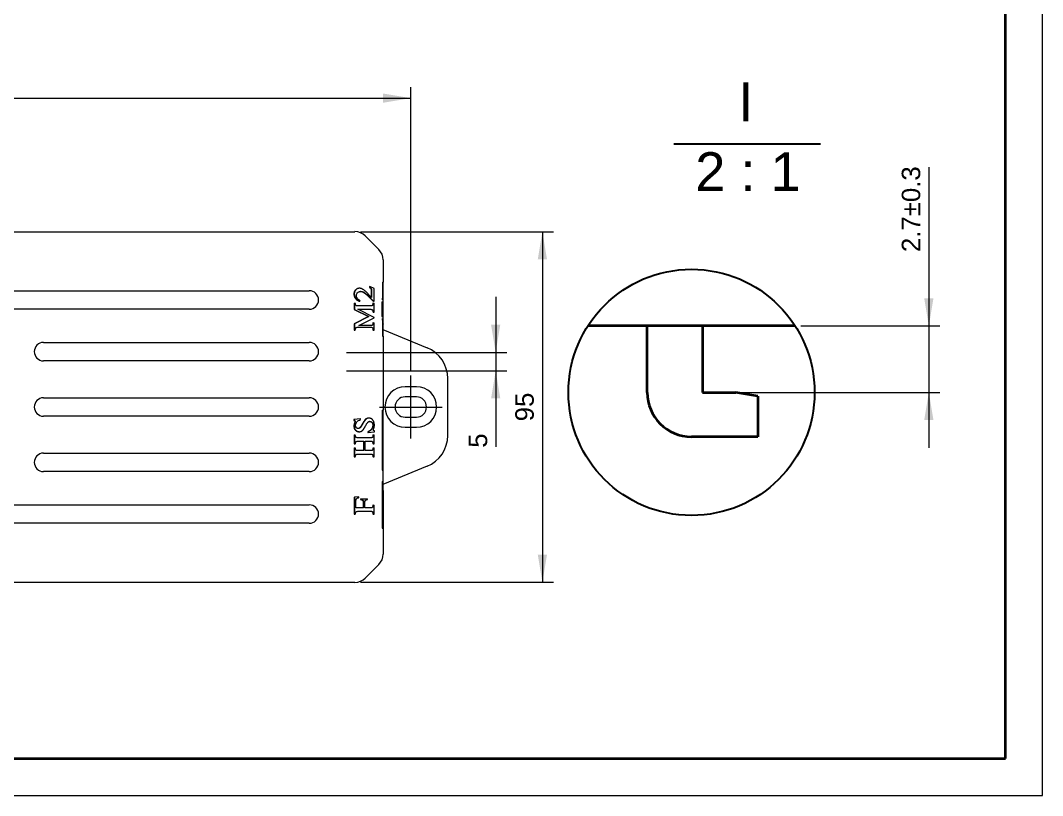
# Model space of a CAD drawing. Header units: millimetres. Extents: x -297 to 297, y -210 to 210.
# Drawn here: x 20.1 to 297, y -210 to 0 of the extents above; entities that cross this region are included whole.
import ezdxf

# ---------------------------------------------------------------- set-up
doc = ezdxf.new("R2010")
doc.units = ezdxf.units.MM
doc.layers.get('0').update_dxf_attribs({"lineweight": 20})
for name, color, linetype, lineweight in [('CAXA0', 7, 'Continuous', 70), ('粗实线层', 7, 'Continuous', 35), ('细实线层', 7, 'Continuous', 18)]:
    doc.layers.add(name, color=color, linetype=linetype, lineweight=lineweight)
doc.styles.add('标准', font='')
doc.styles.get('标准').set_extended_font_data('arial')
doc.dimstyles.new('标准$0', dxfattribs={"dimscale": 1.5, "dimtxt": 3.333333, "dimasz": 5, "dimexe": 2, "dimexo": 1, "dimgap": 1.5, "dimtad": 1, "dimdec": 1, "dimdsep": 46, "dimtxsty": '标准', "dimcen": 2.5, "dimdle": 10, "dimclrd": 256, "dimclre": 256, "dimclrt": 7, "dimadec": 0, "dimazin": 0, "dimtfac": 0.714286, "dimtdec": 1, "dimtmove": 0, "dimatfit": 3, "dimfxl": 0, "dimtolj": 1, "dimarcsym": 0})

# ---------------------------------------------------------------- blocks, each defined once
blk = doc.blocks.new('*X4')
for points in [[(148.85, -89.92), (150.1, -82.42), (147.6, -82.42)], [(148.85, -94.92), (150.1, -102.42), (147.6, -102.42)]]:
    blk.add_hatch(color=256).paths.add_polyline_path(points, flags=0)
blk.add_line((148.85, -74.92), (148.85, -115.49))
at = {"linetype": 'Continuous'}
for p, q in [((108.4, -89.92), (151.85, -89.92)), ((108.4, -94.92), (151.85, -94.92))]:
    blk.add_line(p, q, dxfattribs=at)
at = {"color": 7, "insert": (144.09, -113.83), "char_height": 5, "width": 10, "attachment_point": 5, "rotation": 90, "style": '标准'}
blk.add_mtext('5', dxfattribs=at)
blk = doc.blocks.new('*X8')
for points in [[(-149.14, -21.05), (-141.64, -19.8), (-141.64, -22.3)], [(125.86, -21.05), (118.36, -19.8), (118.36, -22.3)]]:
    blk.add_hatch(color=256).paths.add_polyline_path(points, flags=0)
at = {"linetype": 'Continuous'}
for p, q in [((-149.14, -94.48), (-149.14, -18.05)), ((125.86, -94.73), (125.86, -18.05))]:
    blk.add_line(p, q, dxfattribs=at)
blk.add_line((-149.14, -21.05), (125.86, -21.05))
at = {"color": 7, "linetype": 'Continuous', "insert": (-11.64, -16.25), "char_height": 5, "width": 22.3399, "attachment_point": 5, "style": '标准'}
blk.add_mtext('275', dxfattribs=at)
blk = doc.blocks.new('*X13')
for points in [[(161.51, -57.23), (162.76, -64.73), (160.26, -64.73)], [(161.51, -152.23), (162.76, -144.73), (160.26, -144.73)]]:
    blk.add_hatch(color=256).paths.add_polyline_path(points, flags=0)
at = {"linetype": 'Continuous'}
for p, q in [((112.2, -57.23), (164.51, -57.23)), ((112.2, -152.23), (164.51, -152.23))]:
    blk.add_line(p, q, dxfattribs=at)
blk.add_line((161.51, -57.23), (161.51, -152.23))
at = {"color": 7, "linetype": 'Continuous', "insert": (156.7, -104.73), "char_height": 5, "width": 14.3979, "attachment_point": 5, "rotation": 90, "style": '标准'}
blk.add_mtext('95', dxfattribs=at)
blk = doc.blocks.new('CAXBLOCK12')
at = {"color": 7, "linetype": 'Continuous', "lineweight": 35}
for p, q in [((28.08, 18), (-28.08, 18)), ((-12, 0), (-12, 18)), ((3, 18), (3, 0)), ((3, 0), (12, 0)), ((18, -1.06), (12, 0)), ((18, -1.06), (18, -12)), ((18, -12), (0, -12))]:
    blk.add_line(p, q, dxfattribs=at)
blk.add_arc((0, 0), 12, 180, 270, dxfattribs=at)
at = {"layer": 'CAXA0', "linetype": 'Continuous', "lineweight": 25}
blk.add_line((-4.75, 67.32), (34.98, 67.32), dxfattribs=at)
blk.add_circle((0, 0), 33.35, dxfattribs=at)
at = {"layer": 'CAXA0', "linetype": 'Continuous', "lineweight": 25, "char_height": 10.5, "attachment_point": 1, "style": '标准'}
for s, insert, width in [('I', (12.71, 83.96), 6.2253), ('2 : 1', (1.02, 65.06), 46.7678)]:
    blk.add_mtext(s, dxfattribs=dict(at, insert=insert, width=width))
blk = doc.blocks.new('*X17')
for points in [[(266.19, -82.77), (267.44, -75.27), (264.94, -75.27)], [(266.19, -100.77), (267.44, -108.27), (264.94, -108.27)]]:
    blk.add_hatch(color=256).paths.add_polyline_path(points, flags=0)
blk.add_line((266.19, -39.77), (266.19, -115.77))
at = {"linetype": 'Continuous'}
for p, q in [((231.48, -82.77), (269.19, -82.77)), ((215.4, -100.77), (269.19, -100.77))]:
    blk.add_line(p, q, dxfattribs=at)
at = {"color": 7, "linetype": 'Continuous', "insert": (261.39, -51.14), "char_height": 5, "width": 45.4573, "attachment_point": 5, "rotation": 90, "style": '标准'}
blk.add_mtext('2.7%%P0.3', dxfattribs=at)
blk = doc.blocks.new('$CAXA_FRAME_13B17AC1$')
at = {"layer": '粗实线层'}
for p, q in [((287, -200), (287, 200)), ((-287, -200), (287, -200))]:
    blk.add_line(p, q, dxfattribs=at)
at = {"layer": '细实线层'}
for p, q in [((297, -210), (297, 210)), ((-297, -210), (297, -210))]:
    blk.add_line(p, q, dxfattribs=at)

msp = doc.modelspace()

# ---------------------------------------------------------------- linework, layer by layer
at = {"color": 7, "linetype": 'Continuous'}
for p, q in [((-133.98, -57.23), (110.7, -57.23)), ((117.19, -62.06), (113.53, -58.4)), ((118.36, -64.89), (118.36, -70.93)), ((118.15, -70.93), (118.36, -70.93)), ((118.15, -70.93), (118.15, -75.73)), ((118.15, -70.98), (118.36, -70.98)), ((118.36, -82.05), (118.36, -70.98)), ((-121.64, -73.23), (98.36, -73.23)), ((114.7, -72.12), (114.65, -72.28)), ((114.65, -72.28), (114.74, -72.28)), ((114.7, -72.12), (114.79, -72.12)), ((114.79, -72.12), (114.74, -72.28)), ((115.91, -72.62), (114.79, -72.12)), ((115.12, -73.38), (115.12, -74.98)), ((115.21, -73.38), (115.21, -75.08)), ((115.91, -76.05), (115.91, -72.62)), ((110.53, -76.57), (110.82, -76.57)), ((110.53, -76.57), (110.53, -78.29)), ((110.62, -76.57), (110.62, -78.29)), ((114.85, -77.34), (111.67, -77.34)), ((112.06, -76.04), (112.13, -75.87)), ((114.62, -74.98), (114.95, -75.31)), ((114.95, -75.31), (115.69, -76.05)), ((115.04, -75.31), (115.78, -76.05)), ((115.21, -75.08), (115.17, -75.04)), ((115.62, -76.57), (115.91, -76.57)), ((115.78, -76.05), (115.91, -76.05)), ((115.91, -79.03), (115.91, -76.57)), ((118.05, -76.23), (118.15, -76.23)), ((118.05, -76.23), (118.05, -80.23)), ((98.36, -78.23), (-121.64, -78.23)), ((110.53, -78.29), (110.62, -78.29)), ((110.53, -78.29), (114.41, -80.23)), ((114.41, -80.23), (110.53, -82.18)), ((110.62, -78.29), (114.5, -80.23)), ((114.5, -80.23), (110.62, -82.18)), ((111.49, -78.26), (114.85, -78.26)), ((115.91, -80.45), (111.49, -78.26)), ((114.41, -80.23), (114.5, -80.23)), ((115.62, -79.03), (115.91, -79.03)), ((118.05, -80.23), (118.15, -80.23)), ((110.53, -82.18), (110.62, -82.18)), ((110.53, -82.18), (110.53, -83.87)), ((110.62, -82.18), (110.62, -83.87)), ((111.74, -82.67), (115.91, -80.56)), ((114.85, -82.67), (111.74, -82.67)), ((115.62, -81.91), (115.91, -81.91)), ((115.91, -80.56), (115.91, -80.45)), ((115.91, -83.87), (115.91, -81.91)), ((118.15, -80.73), (118.15, -85.53)), ((118.31, -82.61), (118.31, -85.48)), ((110.53, -83.87), (110.82, -83.87)), ((111.67, -83.1), (114.85, -83.1)), ((115.62, -83.87), (115.91, -83.87)), ((118.15, -85.48), (118.31, -85.48)), ((118.15, -85.53), (118.36, -85.53)), ((118.31, -83.71), (130.3, -88.68)), ((118.36, -85.53), (118.36, -105.63)), ((26.36, -87.23), (98.36, -87.23)), ((98.36, -92.23), (26.36, -92.23)), ((125.86, -113.23), (125.86, -96.23)), ((127.36, -99.23), (124.36, -99.23)), ((135.86, -112.47), (135.86, -96.99)), ((26.36, -102.23), (98.36, -102.23)), ((127.36, -101.98), (124.36, -101.98)), ((117.36, -104.73), (134.36, -104.73)), ((98.36, -107.23), (26.36, -107.23)), ((112.15, -107.94), (110.45, -108.11)), ((112.24, -107.94), (110.54, -108.11)), ((112.24, -108.15), (112.24, -107.94)), ((118.11, -105.63), (118.36, -105.63)), ((118.11, -105.63), (118.11, -121.83)), ((118.11, -105.73), (118.31, -105.73)), ((118.31, -105.63), (118.31, -121.83)), ((124.36, -107.48), (127.36, -107.48)), ((110.45, -108.11), (110.54, -108.11)), ((110.45, -108.11), (110.45, -108.33)), ((110.45, -108.33), (110.54, -108.33)), ((110.54, -108.11), (110.54, -108.33)), ((124.36, -110.23), (127.36, -110.23)), ((110.53, -112.3), (110.82, -112.3)), ((110.53, -112.3), (110.53, -114.75)), ((110.62, -112.3), (110.62, -114.75)), ((114.85, -113.07), (111.67, -113.07)), ((114.2, -111.46), (114.29, -111.46)), ((114.2, -111.46), (114.2, -111.68)), ((114.2, -111.68), (114.29, -111.68)), ((114.29, -111.68), (115.99, -111.42)), ((114.29, -111.46), (114.29, -111.68)), ((115.62, -112.3), (115.91, -112.3)), ((115.91, -114.75), (115.91, -112.3)), ((115.99, -111.42), (115.99, -111.2)), ((110.53, -114.75), (110.82, -114.75)), ((110.53, -115.79), (110.82, -115.79)), ((110.53, -115.79), (110.53, -118.24)), ((110.62, -115.79), (110.62, -118.24)), ((111.67, -113.99), (113.11, -113.99)), ((113.02, -113.99), (113.02, -116.55)), ((113.11, -113.99), (113.11, -116.55)), ((113.46, -113.99), (114.85, -113.99)), ((113.46, -116.55), (113.46, -113.99)), ((115.62, -114.75), (115.91, -114.75)), ((115.62, -115.79), (115.91, -115.79)), ((115.91, -118.24), (115.91, -115.79)), ((26.36, -117.23), (98.36, -117.23)), ((110.53, -118.24), (110.82, -118.24)), ((113.11, -116.55), (111.67, -116.55)), ((111.67, -117.48), (114.85, -117.48)), ((114.85, -116.55), (113.46, -116.55)), ((115.62, -118.24), (115.91, -118.24)), ((118.11, -121.73), (118.31, -121.73)), ((118.11, -121.83), (118.36, -121.83)), ((130.3, -120.78), (118.31, -125.75)), ((118.36, -124.88), (118.36, -121.83)), ((98.36, -122.23), (26.36, -122.23)), ((118.08, -124.88), (118.36, -124.88)), ((118.08, -124.88), (118.08, -137.58)), ((118.08, -124.98), (118.31, -124.98)), ((118.31, -124.88), (118.31, -126.85)), ((110.53, -129.12), (110.62, -129.12)), ((110.53, -129.12), (110.53, -133.73)), ((111.81, -129.06), (110.62, -129.12)), ((110.62, -129.12), (110.62, -133.73)), ((111.81, -129.28), (111.81, -129.06)), ((112.23, -129.58), (114.14, -129.58)), ((112.23, -129.58), (112.23, -129.8)), ((112.23, -129.8), (112.32, -129.8)), ((112.32, -129.58), (112.32, -129.8)), ((114.14, -129.8), (114.14, -129.58)), ((118.36, -127.41), (118.36, -144.57)), ((-121.64, -131.23), (98.36, -131.23)), ((110.97, -131.72), (110.97, -130.42)), ((113.06, -132.04), (111.24, -132.04)), ((112.97, -130.75), (112.97, -132.04)), ((113.06, -130.75), (113.06, -132.04)), ((113.4, -132.04), (113.4, -130.75)), ((114.85, -132.04), (113.4, -132.04)), ((115.62, -131.28), (115.91, -131.28)), ((115.91, -133.73), (115.91, -131.28)), ((110.53, -133.73), (110.82, -133.73)), ((111.67, -132.97), (114.85, -132.97)), ((115.62, -133.73), (115.91, -133.73)), ((98.36, -136.23), (-121.64, -136.23)), ((118.08, -137.48), (118.36, -137.48)), ((118.08, -137.58), (118.36, -137.58)), ((117.19, -147.4), (113.53, -151.06)), ((-133.98, -152.23), (110.7, -152.23))]:
    msp.add_line(p, q, dxfattribs=at)
for centre, radius, start, end in [((98.36, -75.73), 2.5, 270, 90), ((112.23, -74.5), 1.07, 90.0058, 94.7486), ((112.2, -75.3), 1.85, 55.1453, 56.5372), ((107.53, -79.93), 8.91, 46.945, 47.928), ((97.42, -90.27), 23.38, 43.8139, 44.9615), ((91.76, -95.74), 31.25, 43.7684, 43.8824), ((88.03, -99.3), 36.4, 43.298, 43.7575), ((76.81, -109.85), 51.8, 42.225, 43.2741), ((112.32, -74.21), 1.85, 216.9461, 227.5386), ((113.76, -72.36), 3.88, 244.1651, 245.029), ((120.31, -82.61), 2, 169.2791, 180), ((117.36, -82.05), 1, 349.2791, 0), ((26.36, -89.73), 2.5, 90, 270), ((98.36, -89.73), 2.5, 270, 90), ((126.86, -96.99), 9, 0, 67.5), ((124.36, -104.73), 5.5, 90, 270), ((127.36, -104.73), 5.5, 270, 90), ((26.36, -104.73), 2.5, 90, 270), ((98.36, -104.73), 2.5, 270, 90), ((124.36, -104.73), 2.75, 90, 270), ((127.36, -104.73), 2.75, 270, 90), ((112.44, -109.79), 1.57, 156.8818, 160.0726), ((114.76, -109.39), 0.757, 90.0211, 96.7811), ((126.86, -112.47), 9, 292.5, 360), ((26.36, -119.73), 2.5, 90, 270), ((98.36, -119.73), 2.5, 270, 90), ((120.31, -126.85), 2, 180, 190.7209), ((117.36, -127.41), 1, 0, 10.7209), ((112.07, -131.08), 1.82, 98.1737, 99.3729), ((98.36, -133.73), 2.5, 270, 90)]:
    msp.add_arc(centre, radius, start, end, dxfattribs=at)
for centre, major_axis, ratio, start_param, end_param in [((110.7, -61.23), (-1.53, -3.7), 0.999822, 2.748957, 3.534229), ((114.36, -64.89), (-3.7, -1.53), 0.999822, 2.748957, 3.534229), ((118.15, -75.73), (0, 0.5), 0.017455, 4.712389, 6.283185), ((118.15, -80.73), (0, -0.5), 0.017455, 4.712389, 6.283185), ((114.36, -144.57), (-3.7, 1.53), 0.999822, 2.748957, 3.534229), ((110.7, -148.23), (-1.53, 3.7), 0.999822, 2.748957, 3.534229)]:
    msp.add_ellipse(centre, major_axis=major_axis, ratio=ratio, start_param=start_param, end_param=end_param, dxfattribs=at)
for points, knots in [([(110.85, -73.01), (110.83, -73.03), (110.8, -73.07), (110.74, -73.15), (110.67, -73.25), (110.6, -73.38), (110.55, -73.51), (110.5, -73.65), (110.47, -73.8), (110.45, -73.95), (110.45, -74.05), (110.45, -74.11)], [0, 0, 0, 0, 229.639949, 456.981511, 906.499445, 1352.463599, 1798.71331, 2249.04225, 2707.105659, 3176.342465, 3659.919327, 3659.919327, 3659.919327, 3659.919327]), ([(110.45, -74.11), (110.45, -74.16), (110.45, -74.27), (110.47, -74.44), (110.5, -74.6), (110.55, -74.75), (110.6, -74.9), (110.67, -75.04), (110.75, -75.18), (110.81, -75.27), (110.85, -75.31)], [0, 0, 0, 0, 431.325435, 853.52379, 1268.931202, 1679.996676, 2089.244827, 2499.232099, 2912.500071, 3331.530089, 3331.530089, 3331.530089, 3331.530089]), ([(110.94, -73.01), (110.92, -73.03), (110.89, -73.07), (110.83, -73.15), (110.76, -73.25), (110.69, -73.38), (110.64, -73.51), (110.59, -73.65), (110.56, -73.8), (110.54, -73.95), (110.54, -74.05), (110.54, -74.11)], [0, 0, 0, 0, 229.759078, 457.218577, 906.969703, 1353.165207, 1799.646417, 2250.208971, 2708.510006, 3177.990235, 3661.817959, 3661.817959, 3661.817959, 3661.817959]), ([(110.54, -74.11), (110.54, -74.16), (110.54, -74.27), (110.56, -74.44), (110.59, -74.6), (110.64, -74.75), (110.69, -74.9), (110.76, -75.04), (110.84, -75.18), (110.9, -75.27), (110.94, -75.31)], [0, 0, 0, 0, 431.545198, 853.958665, 1269.577728, 1680.852642, 2090.309307, 2500.505469, 2913.984004, 3333.227519, 3333.227519, 3333.227519, 3333.227519]), ([(111.96, -72.56), (111.91, -72.56), (111.81, -72.56), (111.67, -72.59), (111.53, -72.62), (111.39, -72.67), (111.27, -72.74), (111.15, -72.81), (111.06, -72.89), (110.99, -72.96), (110.96, -72.99), (110.94, -73.01)], [0, 0, 0, 0, 484.492375, 950.885137, 1404.213868, 1849.839404, 2293.284475, 2740.036858, 3195.351955, 3427.829826, 3664.228566, 3664.228566, 3664.228566, 3664.228566]), ([(111.13, -74.52), (111.13, -74.41), (111.15, -74.2), (111.27, -73.92), (111.4, -73.77), (111.48, -73.71)], [0, 0, 0, 0, 503.45612, 928.514926, 1354.998295, 1354.998295, 1354.998295, 1354.998295]), ([(111.35, -75.3), (111.3, -75.23), (111.22, -75.08), (111.14, -74.82), (111.13, -74.63), (111.13, -74.52)], [0, 0, 0, 0, 411.346268, 851.364562, 1360.664728, 1360.664728, 1360.664728, 1360.664728]), ([(111.48, -73.71), (111.56, -73.65), (111.72, -73.55), (111.95, -73.46), (112.09, -73.44), (112.15, -73.43)], [0, 0, 0, 0, 559.787023, 1050.270178, 1356.036272, 1356.036272, 1356.036272, 1356.036272]), ([(113.13, -73.01), (113.12, -73), (113.04, -72.95), (112.9, -72.85), (112.71, -72.75), (112.52, -72.66), (112.33, -72.6), (112.17, -72.57), (112.05, -72.56), (111.99, -72.56), (111.96, -72.56)], [0, 0, 0, 0, 117.000224, 736.636854, 1316.987624, 1862.096591, 2376.929824, 2867.469535, 3105.901856, 3340.967851, 3340.967851, 3340.967851, 3340.967851]), ([(112.23, -73.43), (112.3, -73.43), (112.44, -73.43), (112.64, -73.47), (112.76, -73.51), (112.83, -73.53)], [0, 0, 0, 0, 463.382536, 915.600491, 1361.295274, 1361.295274, 1361.295274, 1361.295274]), ([(112.74, -73.53), (112.78, -73.54), (112.85, -73.57), (112.91, -73.59), (112.92, -73.6)], [0, 0, 0, 0, 762.218592, 1012.846381, 1012.846381, 1012.846381, 1012.846381]), ([(112.83, -73.53), (112.89, -73.55), (113.01, -73.6), (113.19, -73.69), (113.29, -73.75), (113.34, -73.79)], [0, 0, 0, 0, 486.201814, 939.705217, 1366.89296, 1366.89296, 1366.89296, 1366.89296]), ([(112.92, -73.6), (112.95, -73.61), (113.02, -73.65), (113.12, -73.7), (113.19, -73.74), (113.22, -73.76)], [0, 0, 0, 0, 394.484366, 977.18447, 1367.388973, 1367.388973, 1367.388973, 1367.388973]), ([(113.5, -73.31), (113.46, -73.28), (113.4, -73.22), (113.28, -73.12), (113.19, -73.05), (113.13, -73.01)], [0, 0, 0, 0, 392.179741, 771.74411, 1366.575401, 1366.575401, 1366.575401, 1366.575401]), ([(113.25, -73.79), (113.32, -73.83), (113.44, -73.92), (113.63, -74.06), (113.81, -74.21), (113.93, -74.32), (113.99, -74.37)], [0, 0, 0, 0, 445.037739, 894.400766, 1348.093579, 1806.056786, 1806.056786, 1806.056786, 1806.056786]), ([(113.34, -73.79), (113.42, -73.84), (113.59, -73.96), (113.83, -74.16), (114, -74.3), (114.08, -74.37)], [0, 0, 0, 0, 441.245635, 898.950097, 1373.607946, 1373.607946, 1373.607946, 1373.607946]), ([(113.96, -73.75), (113.91, -73.7), (113.81, -73.61), (113.7, -73.49), (113.63, -73.43), (113.61, -73.41)], [0, 0, 0, 0, 514.307271, 1198.553102, 1372.083339, 1372.083339, 1372.083339, 1372.083339]), ([(113.99, -74.37), (114.02, -74.4), (114.08, -74.46), (114.18, -74.55), (114.29, -74.66), (114.44, -74.8), (114.55, -74.91), (114.62, -74.98)], [0, 0, 0, 0, 309.486109, 649.162919, 1018.880393, 1418.461137, 2173.913311, 2173.913311, 2173.913311, 2173.913311]), ([(114.08, -74.37), (114.16, -74.45), (114.36, -74.64), (114.68, -74.95), (114.91, -75.18), (115.04, -75.31)], [0, 0, 0, 0, 370.61964, 831.654943, 1383.876511, 1383.876511, 1383.876511, 1383.876511]), ([(114.65, -72.28), (114.66, -72.29), (114.69, -72.31), (114.74, -72.35), (114.77, -72.37), (114.78, -72.39)], [0, 0, 0, 0, 446.389828, 873.465723, 1372.292946, 1372.292946, 1372.292946, 1372.292946]), ([(114.74, -72.28), (114.81, -72.34), (114.94, -72.44), (115.09, -72.6), (115.14, -72.7), (115.16, -72.74)], [0, 0, 0, 0, 634.806781, 1075.955402, 1374.672311, 1374.672311, 1374.672311, 1374.672311]), ([(114.78, -72.39), (114.79, -72.4), (114.82, -72.42), (114.88, -72.47), (114.93, -72.53), (114.97, -72.58), (115, -72.61), (115, -72.62)], [0, 0, 0, 0, 256.11121, 876.703432, 1435.722574, 1935.834409, 2162.103995, 2162.103995, 2162.103995, 2162.103995]), ([(115, -72.62), (115.01, -72.63), (115.02, -72.64), (115.03, -72.67), (115.05, -72.7), (115.06, -72.72), (115.06, -72.74), (115.07, -72.74)], [0, 0, 0, 0, 492.369868, 949.715802, 1379.88223, 1784.711869, 2166.3582, 2166.3582, 2166.3582, 2166.3582]), ([(115.07, -72.74), (115.07, -72.75), (115.07, -72.77), (115.08, -72.81), (115.09, -72.86), (115.1, -72.92), (115.11, -73), (115.12, -73.08), (115.12, -73.18), (115.12, -73.28), (115.12, -73.35), (115.12, -73.38)], [0, 0, 0, 0, 146.738711, 304.618784, 654.487832, 1050.78241, 1494.272773, 1985.507111, 2524.887966, 3112.718888, 3749.234031, 3749.234031, 3749.234031, 3749.234031]), ([(115.16, -72.74), (115.17, -72.79), (115.19, -72.91), (115.21, -73.12), (115.21, -73.29), (115.21, -73.38)], [0, 0, 0, 0, 315.330743, 767.355346, 1379.486881, 1379.486881, 1379.486881, 1379.486881]), ([(111.07, -77.25), (111.02, -77.23), (110.93, -77.13), (110.85, -76.89), (110.83, -76.7), (110.82, -76.57)], [0, 0, 0, 0, 269.612274, 692.903915, 1371.962933, 1371.962933, 1371.962933, 1371.962933]), ([(110.94, -75.31), (110.95, -75.34), (110.99, -75.38), (111.06, -75.46), (111.15, -75.56), (111.28, -75.67), (111.42, -75.76), (111.56, -75.85), (111.72, -75.92), (111.89, -75.99), (112, -76.02), (112.06, -76.04)], [0, 0, 0, 0, 225.856308, 450.401345, 897.317843, 1344.639735, 1796.130775, 2255.446458, 2726.054547, 3211.175648, 3713.746746, 3713.746746, 3713.746746, 3713.746746]), ([(111.67, -77.34), (111.59, -77.34), (111.44, -77.33), (111.23, -77.3), (111.12, -77.27), (111.07, -77.25)], [0, 0, 0, 0, 562.049767, 1014.299665, 1376.668898, 1376.668898, 1376.668898, 1376.668898]), ([(111.08, -75.57), (111.11, -75.6), (111.19, -75.67), (111.33, -75.76), (111.44, -75.83), (111.5, -75.86), (111.52, -75.87)], [0, 0, 0, 0, 509.567178, 1062.587081, 1625.191191, 1798.386118, 1798.386118, 1798.386118, 1798.386118]), ([(112.07, -75.85), (111.97, -75.8), (111.78, -75.7), (111.6, -75.56), (111.52, -75.49)], [0, 0, 0, 0, 526.489626, 1016.82847, 1016.82847, 1016.82847, 1016.82847]), ([(111.52, -75.87), (111.56, -75.89), (111.65, -75.93), (111.8, -75.99), (111.91, -76.02), (111.97, -76.04)], [0, 0, 0, 0, 342.808054, 847.8426, 1371.04344, 1371.04344, 1371.04344, 1371.04344]), ([(115.53, -77.17), (115.5, -77.2), (115.39, -77.28), (115.15, -77.33), (114.97, -77.34), (114.85, -77.34)], [0, 0, 0, 0, 302.364177, 746.934762, 1407.653044, 1407.653044, 1407.653044, 1407.653044]), ([(115.59, -76.8), (115.59, -76.82), (115.58, -76.86), (115.56, -76.93), (115.54, -77), (115.51, -77.06), (115.48, -77.12), (115.46, -77.15), (115.44, -77.17)], [0, 0, 0, 0, 315.732665, 853.425323, 1352.660565, 1817.058937, 2251.127794, 2660.393313, 2660.393313, 2660.393313, 2660.393313]), ([(115.71, -76.57), (115.7, -76.66), (115.68, -76.82), (115.63, -77.02), (115.57, -77.13), (115.53, -77.17)], [0, 0, 0, 0, 601.587444, 1056.556844, 1407.670174, 1407.670174, 1407.670174, 1407.670174]), ([(115.62, -76.57), (115.62, -76.61), (115.61, -76.67), (115.6, -76.75), (115.59, -76.79), (115.59, -76.8)], [0, 0, 0, 0, 604.871057, 1168.557189, 1406.974114, 1406.974114, 1406.974114, 1406.974114]), ([(114.85, -78.26), (114.95, -78.26), (115.12, -78.27), (115.33, -78.32), (115.45, -78.38), (115.5, -78.41)], [0, 0, 0, 0, 598.681805, 1057.053708, 1413.394544, 1413.394544, 1413.394544, 1413.394544]), ([(115.41, -78.41), (115.41, -78.42), (115.43, -78.43), (115.46, -78.46), (115.5, -78.51), (115.54, -78.57), (115.57, -78.64), (115.59, -78.73), (115.61, -78.82), (115.61, -78.9), (115.62, -78.97), (115.62, -79.01), (115.62, -79.03)], [0, 0, 0, 0, 206.810373, 416.419281, 849.666766, 1311.198452, 1810.273203, 2354.312461, 2949.127935, 3599.237206, 3946.207487, 4308.253748, 4308.253748, 4308.253748, 4308.253748]), ([(115.5, -78.41), (115.54, -78.44), (115.62, -78.54), (115.69, -78.76), (115.71, -78.93), (115.71, -79.03)], [0, 0, 0, 0, 342.515888, 789.53251, 1418.892105, 1418.892105, 1418.892105, 1418.892105]), ([(115.57, -82.51), (115.55, -82.53), (115.48, -82.59), (115.34, -82.63), (115.12, -82.67), (114.95, -82.67), (114.85, -82.67)], [0, 0, 0, 0, 247.642762, 610.405937, 1143.965161, 1900.766147, 1900.766147, 1900.766147, 1900.766147]), ([(115.6, -82.14), (115.59, -82.16), (115.58, -82.2), (115.57, -82.27), (115.55, -82.34), (115.53, -82.4), (115.51, -82.45), (115.49, -82.48), (115.48, -82.5), (115.48, -82.51)], [0, 0, 0, 0, 466.052858, 1103.336865, 1682.838753, 2206.584972, 2677.38829, 2894.204005, 3099.394993, 3099.394993, 3099.394993, 3099.394993]), ([(115.71, -81.91), (115.7, -82), (115.69, -82.16), (115.64, -82.36), (115.59, -82.47), (115.57, -82.51)], [0, 0, 0, 0, 641.061156, 1109.444241, 1442.173606, 1442.173606, 1442.173606, 1442.173606]), ([(115.62, -81.91), (115.62, -81.94), (115.61, -82.01), (115.6, -82.09), (115.6, -82.13), (115.6, -82.14)], [0, 0, 0, 0, 653.081602, 1257.319891, 1441.357242, 1441.357242, 1441.357242, 1441.357242]), ([(110.84, -83.61), (110.86, -83.54), (110.89, -83.42), (110.95, -83.32), (110.99, -83.28)], [0, 0, 0, 0, 589.532972, 1051.391065, 1051.391065, 1051.391065, 1051.391065]), ([(110.99, -83.28), (111.03, -83.25), (111.14, -83.17), (111.38, -83.11), (111.56, -83.1), (111.67, -83.1)], [0, 0, 0, 0, 319.944106, 768.945489, 1414.239185, 1414.239185, 1414.239185, 1414.239185]), ([(114.85, -83.1), (114.98, -83.1), (115.19, -83.11), (115.44, -83.18), (115.55, -83.26), (115.57, -83.3)], [0, 0, 0, 0, 710.937247, 1159.939588, 1445.219443, 1445.219443, 1445.219443, 1445.219443]), ([(115.48, -83.3), (115.49, -83.32), (115.51, -83.35), (115.54, -83.41), (115.56, -83.47), (115.58, -83.54), (115.59, -83.62), (115.61, -83.69), (115.61, -83.78), (115.62, -83.84), (115.62, -83.87)], [0, 0, 0, 0, 357.365911, 735.928192, 1138.718974, 1568.022215, 2025.508599, 2512.359454, 3029.370984, 3577.037874, 3577.037874, 3577.037874, 3577.037874]), ([(115.57, -83.3), (115.6, -83.34), (115.65, -83.45), (115.69, -83.64), (115.7, -83.79), (115.71, -83.87)], [0, 0, 0, 0, 375.158771, 849.27335, 1450.882174, 1450.882174, 1450.882174, 1450.882174]), ([(113.87, -107.86), (113.85, -107.87), (113.8, -107.9), (113.74, -107.94), (113.67, -107.99), (113.61, -108.04), (113.55, -108.1), (113.48, -108.18), (113.41, -108.25), (113.37, -108.31), (113.35, -108.34)], [0, 0, 0, 0, 397.636254, 818.327766, 1265.104364, 1740.506615, 2246.653035, 2785.307952, 3357.943379, 3965.792269, 3965.792269, 3965.792269, 3965.792269]), ([(113.96, -107.86), (113.94, -107.87), (113.89, -107.9), (113.83, -107.94), (113.76, -107.99), (113.7, -108.04), (113.63, -108.1), (113.57, -108.18), (113.5, -108.25), (113.46, -108.31), (113.44, -108.34)], [0, 0, 0, 0, 397.798125, 818.660892, 1265.619365, 1741.215145, 2247.567608, 2786.441802, 3359.310339, 3967.406672, 3967.406672, 3967.406672, 3967.406672]), ([(114.54, -107.74), (114.49, -107.74), (114.38, -107.75), (114.23, -107.77), (114.11, -107.8), (114.02, -107.84), (113.98, -107.85), (113.96, -107.86)], [0, 0, 0, 0, 678.715971, 1321.819009, 1935.972364, 2234.382866, 2528.019087, 2528.019087, 2528.019087, 2528.019087]), ([(115.6, -108.3), (115.58, -108.27), (115.55, -108.23), (115.48, -108.15), (115.39, -108.05), (115.27, -107.96), (115.14, -107.88), (115, -107.82), (114.86, -107.78), (114.73, -107.75), (114.62, -107.75), (114.57, -107.74), (114.54, -107.74)], [0, 0, 0, 0, 329.613364, 651.313365, 1274.534059, 1878.123948, 2471.065837, 3062.765943, 3662.628664, 4279.627359, 4597.274661, 4922.199614, 4922.199614, 4922.199614, 4922.199614]), ([(110.45, -108.33), (110.46, -108.34), (110.49, -108.35), (110.52, -108.37), (110.56, -108.39), (110.59, -108.41), (110.61, -108.43), (110.63, -108.45), (110.65, -108.47), (110.66, -108.48), (110.67, -108.49)], [0, 0, 0, 0, 657.720422, 1264.976673, 1822.580683, 2331.580775, 2793.359975, 3209.781549, 3583.404686, 3917.798243, 3917.798243, 3917.798243, 3917.798243]), ([(110.58, -109.17), (110.56, -109.23), (110.52, -109.35), (110.48, -109.53), (110.45, -109.72), (110.45, -109.84), (110.45, -109.9)], [0, 0, 0, 0, 531.895702, 1058.395316, 1581.170461, 2102.015999, 2102.015999, 2102.015999, 2102.015999]), ([(110.45, -109.9), (110.45, -109.96), (110.45, -110.07), (110.47, -110.23), (110.51, -110.39), (110.55, -110.53), (110.61, -110.67), (110.69, -110.79), (110.76, -110.89), (110.82, -110.96), (110.86, -111), (110.87, -111.02)], [0, 0, 0, 0, 609.499404, 1190.156384, 1746.392079, 2283.231314, 2806.258237, 3321.50626, 3835.282901, 4093.709646, 4354.143123, 4354.143123, 4354.143123, 4354.143123]), ([(110.54, -108.33), (110.57, -108.35), (110.63, -108.38), (110.71, -108.44), (110.74, -108.47), (110.76, -108.49)], [0, 0, 0, 0, 694.430208, 1210.37584, 1581.259612, 1581.259612, 1581.259612, 1581.259612]), ([(110.67, -109.17), (110.65, -109.23), (110.61, -109.35), (110.57, -109.53), (110.54, -109.72), (110.54, -109.84), (110.54, -109.9)], [0, 0, 0, 0, 532.11234, 1058.826394, 1581.814463, 2102.872138, 2102.872138, 2102.872138, 2102.872138]), ([(110.54, -109.9), (110.54, -109.96), (110.54, -110.07), (110.56, -110.23), (110.6, -110.39), (110.64, -110.53), (110.7, -110.67), (110.77, -110.79), (110.85, -110.89), (110.91, -110.96), (110.94, -111), (110.96, -111.02)], [0, 0, 0, 0, 609.748933, 1190.643634, 1747.107051, 2284.166067, 2807.407118, 3322.866083, 3836.853063, 4095.385608, 4355.925706, 4355.925706, 4355.925706, 4355.925706]), ([(110.72, -108.65), (110.72, -108.66), (110.72, -108.67), (110.71, -108.7), (110.71, -108.75), (110.7, -108.8), (110.68, -108.86), (110.67, -108.93), (110.64, -109), (110.62, -109.08), (110.6, -109.14), (110.58, -109.17)], [0, 0, 0, 0, 162.863974, 339.128117, 732.988941, 1183.576135, 1692.296505, 2260.247109, 2888.326717, 3577.302399, 4327.850955, 4327.850955, 4327.850955, 4327.850955]), ([(110.67, -108.49), (110.67, -108.49), (110.68, -108.51), (110.69, -108.53), (110.71, -108.57), (110.71, -108.6), (110.72, -108.63), (110.72, -108.65), (110.72, -108.65)], [0, 0, 0, 0, 389.297779, 769.674738, 1514.12801, 2254.793048, 2629.581811, 3009.663894, 3009.663894, 3009.663894, 3009.663894]), ([(110.81, -108.65), (110.81, -108.69), (110.79, -108.79), (110.75, -108.96), (110.7, -109.09), (110.67, -109.17)], [0, 0, 0, 0, 350.774891, 867.981055, 1584.799602, 1584.799602, 1584.799602, 1584.799602]), ([(110.76, -108.49), (110.77, -108.5), (110.79, -108.54), (110.8, -108.6), (110.81, -108.63), (110.81, -108.65)], [0, 0, 0, 0, 528.152101, 1040.335357, 1583.447936, 1583.447936, 1583.447936, 1583.447936]), ([(110.88, -109.7), (110.88, -109.61), (110.9, -109.46), (110.94, -109.32), (110.96, -109.26)], [0, 0, 0, 0, 665.269807, 1188.147784, 1188.147784, 1188.147784, 1188.147784]), ([(111.09, -110.29), (111.05, -110.24), (110.97, -110.12), (110.9, -109.92), (110.88, -109.77), (110.88, -109.7)], [0, 0, 0, 0, 522.869449, 1029.87302, 1594.623058, 1594.623058, 1594.623058, 1594.623058]), ([(111.41, -110.51), (111.35, -110.49), (111.23, -110.43), (111.13, -110.34), (111.09, -110.29)], [0, 0, 0, 0, 581.952998, 1195.019955, 1195.019955, 1195.019955, 1195.019955]), ([(111.15, -108.89), (111.21, -108.8), (111.39, -108.61), (111.76, -108.36), (112.06, -108.22), (112.24, -108.15)], [0, 0, 0, 0, 385.94676, 898.769192, 1588.06184, 1588.06184, 1588.06184, 1588.06184]), ([(112.02, -110.42), (111.99, -110.44), (111.9, -110.49), (111.76, -110.53), (111.66, -110.53), (111.61, -110.53)], [0, 0, 0, 0, 513.432333, 1036.283079, 1604.397032, 1604.397032, 1604.397032, 1604.397032]), ([(112.38, -109.91), (112.36, -109.94), (112.32, -110), (112.26, -110.09), (112.2, -110.16), (112.14, -110.23), (112.09, -110.29), (112.03, -110.34), (111.99, -110.38), (111.96, -110.4), (111.94, -110.41), (111.93, -110.42)], [0, 0, 0, 0, 726.410172, 1401.643074, 2025.525985, 2598.023003, 3119.293906, 3589.78478, 4010.371478, 4202.445566, 4382.70059, 4382.70059, 4382.70059, 4382.70059]), ([(112.47, -109.91), (112.42, -109.99), (112.32, -110.14), (112.17, -110.31), (112.07, -110.39), (112.02, -110.42)], [0, 0, 0, 0, 703.662448, 1229.777594, 1604.691393, 1604.691393, 1604.691393, 1604.691393]), ([(112.81, -109.19), (112.79, -109.23), (112.75, -109.3), (112.67, -109.44), (112.59, -109.58), (112.52, -109.7), (112.47, -109.77), (112.43, -109.85), (112.4, -109.89), (112.38, -109.91)], [0, 0, 0, 0, 553.723736, 1071.866726, 2002.777639, 2416.254552, 2795.557548, 3141.061679, 3453.159051, 3453.159051, 3453.159051, 3453.159051]), ([(112.9, -109.19), (112.84, -109.29), (112.74, -109.47), (112.6, -109.71), (112.51, -109.85), (112.47, -109.91)], [0, 0, 0, 0, 640.629148, 1175.268487, 1603.237533, 1603.237533, 1603.237533, 1603.237533]), ([(112.61, -111.21), (112.64, -111.19), (112.69, -111.16), (112.79, -111.07), (112.9, -110.96), (113.01, -110.83), (113.08, -110.72), (113.12, -110.66), (113.14, -110.63)], [0, 0, 0, 0, 369.41358, 740.739975, 1493.478004, 2267.558616, 2665.424183, 3071.780036, 3071.780036, 3071.780036, 3071.780036]), ([(113.35, -108.34), (113.3, -108.4), (113.21, -108.53), (113.08, -108.74), (112.94, -108.96), (112.85, -109.11), (112.81, -109.19)], [0, 0, 0, 0, 490.214425, 1005.874079, 1548.392513, 2119.112624, 2119.112624, 2119.112624, 2119.112624]), ([(113.44, -108.34), (113.39, -108.4), (113.3, -108.53), (113.17, -108.74), (113.03, -108.96), (112.94, -109.11), (112.9, -109.19)], [0, 0, 0, 0, 490.413508, 1006.282579, 1549.021337, 2119.973226, 2119.973226, 2119.973226, 2119.973226]), ([(113.14, -110.63), (113.15, -110.61), (113.19, -110.55), (113.25, -110.44), (113.34, -110.28), (113.46, -110.07), (113.54, -109.92), (113.58, -109.85)], [0, 0, 0, 0, 254.125964, 527.022272, 1128.266172, 1801.996889, 2546.449244, 2546.449244, 2546.449244, 2546.449244]), ([(113.58, -109.85), (113.64, -109.75), (113.74, -109.56), (113.89, -109.31), (113.98, -109.16), (114.03, -109.1)], [0, 0, 0, 0, 626.844373, 1164.027128, 1611.587403, 1611.587403, 1611.587403, 1611.587403]), ([(114.03, -109.1), (114.07, -109.04), (114.16, -108.93), (114.28, -108.8), (114.36, -108.74), (114.4, -108.72)], [0, 0, 0, 0, 696.047428, 1221.340342, 1610.940157, 1610.940157, 1610.940157, 1610.940157]), ([(115.19, -110.73), (115.16, -110.78), (115.1, -110.86), (114.99, -110.97), (114.88, -111.08), (114.76, -111.17), (114.63, -111.26), (114.49, -111.34), (114.35, -111.4), (114.25, -111.44), (114.2, -111.46)], [0, 0, 0, 0, 504.595677, 1002.749583, 1497.825805, 1993.168542, 2492.035387, 2997.536376, 3512.584165, 4039.858517, 4039.858517, 4039.858517, 4039.858517]), ([(115.28, -110.73), (115.2, -110.84), (115.03, -111.04), (114.69, -111.29), (114.43, -111.41), (114.29, -111.46)], [0, 0, 0, 0, 512.419147, 1040.296635, 1629.970587, 1629.970587, 1629.970587, 1629.970587]), ([(114.4, -108.72), (114.44, -108.7), (114.52, -108.67), (114.61, -108.65), (114.66, -108.64), (114.67, -108.64)], [0, 0, 0, 0, 750.623143, 1454.498572, 1612.292517, 1612.292517, 1612.292517, 1612.292517]), ([(114.76, -108.64), (114.84, -108.64), (115.01, -108.66), (115.24, -108.76), (115.35, -108.87), (115.4, -108.94)], [0, 0, 0, 0, 582.760122, 1093.825276, 1616.009948, 1616.009948, 1616.009948, 1616.009948]), ([(114.92, -108.67), (114.93, -108.67), (114.97, -108.69), (115.03, -108.71), (115.11, -108.75), (115.19, -108.81), (115.25, -108.87), (115.3, -108.91), (115.32, -108.94)], [0, 0, 0, 0, 175.7247, 751.360231, 1321.611883, 1893.840227, 2475.188328, 3072.335922, 3072.335922, 3072.335922, 3072.335922]), ([(115.4, -110.38), (115.38, -110.41), (115.34, -110.49), (115.28, -110.61), (115.22, -110.69), (115.19, -110.73)], [0, 0, 0, 0, 412.747752, 1012.479267, 1630.635095, 1630.635095, 1630.635095, 1630.635095]), ([(115.65, -109.65), (115.65, -109.77), (115.62, -110.02), (115.5, -110.39), (115.36, -110.62), (115.28, -110.73)], [0, 0, 0, 0, 505.377306, 1030.036489, 1628.368297, 1628.368297, 1628.368297, 1628.368297]), ([(115.32, -108.94), (115.34, -108.96), (115.37, -109.01), (115.42, -109.09), (115.46, -109.17), (115.5, -109.26), (115.52, -109.35), (115.54, -109.45), (115.55, -109.55), (115.56, -109.62), (115.56, -109.65)], [0, 0, 0, 0, 491.232252, 977.759731, 1463.600999, 1952.791563, 2449.285304, 2956.8655, 3479.07456, 4019.167158, 4019.167158, 4019.167158, 4019.167158]), ([(115.4, -108.94), (115.46, -109), (115.55, -109.14), (115.63, -109.39), (115.65, -109.56), (115.65, -109.65)], [0, 0, 0, 0, 521.075122, 1040.15863, 1622.900985, 1622.900985, 1622.900985, 1622.900985]), ([(115.56, -109.65), (115.56, -109.7), (115.55, -109.8), (115.53, -109.94), (115.51, -110.07), (115.47, -110.21), (115.43, -110.31), (115.4, -110.37), (115.4, -110.38)], [0, 0, 0, 0, 583.465714, 1162.756659, 1742.017067, 2325.38351, 2916.898449, 3094.38212, 3094.38212, 3094.38212, 3094.38212]), ([(115.94, -109.12), (115.94, -109.1), (115.92, -109.04), (115.89, -108.91), (115.84, -108.74), (115.77, -108.59), (115.69, -108.44), (115.63, -108.34), (115.6, -108.3)], [0, 0, 0, 0, 111.563873, 726.831907, 1327.840792, 1918.312463, 2502.194413, 3083.592653, 3083.592653, 3083.592653, 3083.592653]), ([(115.71, -110.94), (115.71, -110.92), (115.73, -110.84), (115.78, -110.68), (115.82, -110.56), (115.85, -110.48)], [0, 0, 0, 0, 283.363616, 810.456865, 1636.019437, 1636.019437, 1636.019437, 1636.019437]), ([(115.85, -110.48), (115.87, -110.42), (115.92, -110.29), (115.96, -110.09), (115.98, -109.87), (115.99, -109.72), (115.99, -109.65)], [0, 0, 0, 0, 511.012786, 1038.542772, 1587.091813, 2160.666955, 2160.666955, 2160.666955, 2160.666955]), ([(115.99, -109.65), (115.99, -109.52), (115.98, -109.34), (115.95, -109.16), (115.94, -109.12)], [0, 0, 0, 0, 872.635125, 1214.618148, 1214.618148, 1214.618148, 1214.618148]), ([(110.97, -112.9), (110.94, -112.87), (110.89, -112.76), (110.84, -112.56), (110.82, -112.4), (110.82, -112.3)], [0, 0, 0, 0, 368.774143, 887.465553, 1612.772529, 1612.772529, 1612.772529, 1612.772529]), ([(110.87, -111.02), (110.91, -111.05), (110.98, -111.11), (111.09, -111.2), (111.2, -111.27), (111.32, -111.33), (111.44, -111.37), (111.57, -111.4), (111.67, -111.42), (111.76, -111.42), (111.8, -111.43), (111.82, -111.43)], [0, 0, 0, 0, 597.349351, 1171.218035, 1725.857061, 2265.958332, 2796.58613, 3323.064887, 3850.831549, 4116.972149, 4385.43888, 4385.43888, 4385.43888, 4385.43888]), ([(110.96, -111.02), (111, -111.05), (111.07, -111.11), (111.18, -111.2), (111.29, -111.27), (111.41, -111.33), (111.53, -111.37), (111.65, -111.4), (111.76, -111.42), (111.85, -111.42), (111.89, -111.43), (111.91, -111.43)], [0, 0, 0, 0, 597.592163, 1171.694114, 1726.558591, 2266.879403, 2797.722892, 3324.415652, 3852.396842, 4118.645623, 4387.221481, 4387.221481, 4387.221481, 4387.221481]), ([(111.67, -113.07), (111.55, -113.07), (111.36, -113.06), (111.12, -113.01), (111, -112.94), (110.97, -112.9)], [0, 0, 0, 0, 785.243497, 1293.941318, 1617.140689, 1617.140689, 1617.140689, 1617.140689]), ([(111.91, -111.43), (111.94, -111.43), (112.01, -111.42), (112.1, -111.41), (112.19, -111.4), (112.28, -111.37), (112.37, -111.34), (112.45, -111.31), (112.53, -111.26), (112.59, -111.23), (112.61, -111.21)], [0, 0, 0, 0, 522.184362, 1031.646475, 1531.289221, 2024.282784, 2514.02303, 3004.072047, 3498.085112, 3999.731254, 3999.731254, 3999.731254, 3999.731254]), ([(115.53, -112.92), (115.49, -112.96), (115.38, -113.01), (115.15, -113.06), (114.96, -113.07), (114.85, -113.07)], [0, 0, 0, 0, 351.644182, 876.915962, 1647.449526, 1647.449526, 1647.449526, 1647.449526]), ([(115.6, -112.49), (115.6, -112.5), (115.59, -112.54), (115.58, -112.61), (115.56, -112.7), (115.54, -112.77), (115.51, -112.83), (115.48, -112.88), (115.46, -112.91), (115.44, -112.92), (115.44, -112.92)], [0, 0, 0, 0, 266.944217, 1087.757542, 1826.642808, 2487.807262, 3077.471078, 3604.784053, 3849.252298, 4083.486526, 4083.486526, 4083.486526, 4083.486526]), ([(115.71, -112.3), (115.7, -112.4), (115.69, -112.58), (115.63, -112.79), (115.56, -112.89), (115.53, -112.92)], [0, 0, 0, 0, 766.441008, 1290.383067, 1647.206285, 1647.206285, 1647.206285, 1647.206285]), ([(115.62, -112.3), (115.62, -112.32), (115.61, -112.36), (115.61, -112.42), (115.6, -112.47), (115.6, -112.49)], [0, 0, 0, 0, 511.767674, 1001.482043, 1646.079128, 1646.079128, 1646.079128, 1646.079128]), ([(115.78, -111.1), (115.76, -111.09), (115.74, -111.07), (115.71, -111.01), (115.71, -110.97), (115.71, -110.94)], [0, 0, 0, 0, 475.000829, 984.476501, 1637.832817, 1637.832817, 1637.832817, 1637.832817]), ([(115.99, -111.2), (115.96, -111.19), (115.9, -111.17), (115.83, -111.14), (115.79, -111.12), (115.78, -111.1)], [0, 0, 0, 0, 682.85489, 1218.461897, 1639.49021, 1639.49021, 1639.49021, 1639.49021]), ([(110.82, -114.75), (110.83, -114.64), (110.84, -114.45), (110.92, -114.21), (111.01, -114.12), (111.06, -114.1)], [0, 0, 0, 0, 785.701366, 1288.186947, 1624.247568, 1624.247568, 1624.247568, 1624.247568]), ([(111.06, -116.43), (111.01, -116.41), (110.93, -116.31), (110.85, -116.08), (110.83, -115.9), (110.82, -115.79)], [0, 0, 0, 0, 352.901487, 866.835888, 1637.882221, 1637.882221, 1637.882221, 1637.882221]), ([(111.06, -114.1), (111.11, -114.07), (111.22, -114.03), (111.43, -114), (111.59, -113.99), (111.67, -113.99)], [0, 0, 0, 0, 419.198315, 952.477205, 1625.187954, 1625.187954, 1625.187954, 1625.187954]), ([(114.85, -113.99), (114.95, -113.99), (115.13, -114), (115.35, -114.04), (115.47, -114.1), (115.51, -114.13)], [0, 0, 0, 0, 724.925174, 1259.685105, 1653.856368, 1653.856368, 1653.856368, 1653.856368]), ([(115.42, -114.13), (115.43, -114.13), (115.45, -114.14), (115.48, -114.17), (115.51, -114.22), (115.54, -114.28), (115.57, -114.35), (115.59, -114.44), (115.61, -114.53), (115.61, -114.62), (115.62, -114.69), (115.62, -114.73), (115.62, -114.75)], [0, 0, 0, 0, 225.724571, 456.218076, 939.731199, 1466.465027, 2048.283237, 2693.954042, 3409.843611, 4200.56993, 4625.13337, 5069.591083, 5069.591083, 5069.591083, 5069.591083]), ([(115.6, -116.04), (115.59, -116.06), (115.59, -116.1), (115.57, -116.17), (115.54, -116.25), (115.51, -116.31), (115.47, -116.36), (115.44, -116.39), (115.43, -116.41)], [0, 0, 0, 0, 421.944837, 1072.989044, 1666.093265, 2208.471649, 2709.446298, 3180.709654, 3180.709654, 3180.709654, 3180.709654]), ([(115.51, -114.13), (115.55, -114.16), (115.63, -114.25), (115.7, -114.47), (115.71, -114.65), (115.71, -114.75)], [0, 0, 0, 0, 372.511952, 893.983372, 1659.208551, 1659.208551, 1659.208551, 1659.208551]), ([(115.71, -115.79), (115.71, -115.89), (115.69, -116.06), (115.63, -116.27), (115.55, -116.37), (115.52, -116.41)], [0, 0, 0, 0, 751.952379, 1282.505254, 1671.545221, 1671.545221, 1671.545221, 1671.545221]), ([(115.62, -115.79), (115.62, -115.81), (115.62, -115.85), (115.61, -115.92), (115.61, -115.98), (115.6, -116.03), (115.6, -116.04)], [0, 0, 0, 0, 500.038381, 979.313342, 1877.066693, 2212.991912, 2212.991912, 2212.991912, 2212.991912]), ([(110.82, -118.24), (110.83, -118.13), (110.84, -117.94), (110.92, -117.71), (111.01, -117.61), (111.06, -117.59)], [0, 0, 0, 0, 789.820857, 1301.763419, 1648.926932, 1648.926932, 1648.926932, 1648.926932]), ([(111.67, -116.55), (111.58, -116.55), (111.43, -116.55), (111.22, -116.51), (111.1, -116.46), (111.06, -116.43)], [0, 0, 0, 0, 692.861377, 1228.142307, 1642.645597, 1642.645597, 1642.645597, 1642.645597]), ([(111.06, -117.59), (111.1, -117.57), (111.22, -117.52), (111.43, -117.48), (111.59, -117.48), (111.67, -117.48)], [0, 0, 0, 0, 430.397101, 970.719618, 1649.783961, 1649.783961, 1649.783961, 1649.783961]), ([(115.52, -116.41), (115.47, -116.44), (115.36, -116.5), (115.13, -116.55), (114.96, -116.55), (114.85, -116.55)], [0, 0, 0, 0, 390.155562, 928.12557, 1671.670679, 1671.670679, 1671.670679, 1671.670679]), ([(114.85, -117.48), (114.97, -117.48), (115.17, -117.49), (115.41, -117.54), (115.52, -117.61), (115.55, -117.64)], [0, 0, 0, 0, 800.652898, 1331.336579, 1678.56545, 1678.56545, 1678.56545, 1678.56545]), ([(115.46, -117.64), (115.48, -117.66), (115.5, -117.69), (115.53, -117.74), (115.56, -117.81), (115.58, -117.88), (115.59, -117.96), (115.61, -118.04), (115.61, -118.12), (115.62, -118.19), (115.62, -118.22), (115.62, -118.24)], [0, 0, 0, 0, 420.502158, 872.014664, 1362.933723, 1899.994319, 2488.520585, 3132.721307, 3835.955228, 4210.605005, 4600.989973, 4600.989973, 4600.989973, 4600.989973]), ([(115.55, -117.64), (115.59, -117.68), (115.65, -117.78), (115.7, -117.99), (115.71, -118.15), (115.71, -118.24)], [0, 0, 0, 0, 395.841408, 934.560217, 1684.023138, 1684.023138, 1684.023138, 1684.023138]), ([(110.97, -130.42), (110.97, -130.28), (110.98, -130.04), (111.05, -129.74), (111.14, -129.59), (111.19, -129.55)], [0, 0, 0, 0, 799.51818, 1351.198036, 1735.944505, 1735.944505, 1735.944505, 1735.944505]), ([(111.19, -129.55), (111.24, -129.5), (111.35, -129.42), (111.55, -129.33), (111.7, -129.29), (111.78, -129.28)], [0, 0, 0, 0, 516.658745, 1116.00089, 1735.489584, 1735.489584, 1735.489584, 1735.489584]), ([(112.45, -129.83), (112.47, -129.84), (112.51, -129.85), (112.57, -129.87), (112.64, -129.89), (112.7, -129.93), (112.76, -129.96), (112.79, -129.99), (112.8, -130.01)], [0, 0, 0, 0, 416.457677, 1079.825339, 1697.238304, 2273.760637, 2815.822, 3331.374613, 3331.374613, 3331.374613, 3331.374613]), ([(112.58, -129.84), (112.65, -129.86), (112.76, -129.9), (112.86, -129.97), (112.89, -130.01)], [0, 0, 0, 0, 735.367953, 1309.537413, 1309.537413, 1309.537413, 1309.537413]), ([(112.8, -130.01), (112.81, -130.01), (112.82, -130.03), (112.85, -130.07), (112.88, -130.12), (112.91, -130.2), (112.93, -130.29), (112.95, -130.38), (112.96, -130.5), (112.97, -130.6), (112.97, -130.68), (112.97, -130.73), (112.97, -130.75)], [0, 0, 0, 0, 218.825102, 447.834103, 943.010617, 1497.387348, 2118.987241, 2813.403533, 3584.554744, 4435.217609, 4891.036167, 5367.429605, 5367.429605, 5367.429605, 5367.429605]), ([(112.89, -130.01), (112.93, -130.05), (113, -130.17), (113.05, -130.43), (113.06, -130.63), (113.06, -130.75)], [0, 0, 0, 0, 378.689494, 936.329124, 1752.604161, 1752.604161, 1752.604161, 1752.604161]), ([(113.4, -130.75), (113.4, -130.62), (113.42, -130.39), (113.49, -130.12), (113.58, -130), (113.63, -129.97)], [0, 0, 0, 0, 845.40961, 1393.910132, 1756.26034, 1756.26034, 1756.26034, 1756.26034]), ([(113.63, -129.97), (113.67, -129.94), (113.77, -129.88), (113.95, -129.82), (114.07, -129.8), (114.14, -129.8)], [0, 0, 0, 0, 539.428825, 1116.748575, 1756.41195, 1756.41195, 1756.41195, 1756.41195]), ([(111.03, -131.97), (111.02, -131.96), (110.99, -131.91), (110.98, -131.87), (110.97, -131.84)], [0, 0, 0, 0, 556.761785, 1311.564233, 1311.564233, 1311.564233, 1311.564233]), ([(111.24, -132.04), (111.21, -132.04), (111.15, -132.04), (111.08, -132.02), (111.05, -131.99), (111.03, -131.97)], [0, 0, 0, 0, 704.193383, 1268.237893, 1752.508791, 1752.508791, 1752.508791, 1752.508791]), ([(115.52, -131.89), (115.49, -131.92), (115.37, -131.99), (115.15, -132.04), (114.96, -132.04), (114.85, -132.04)], [0, 0, 0, 0, 390.308095, 959.206241, 1781.68926, 1781.68926, 1781.68926, 1781.68926]), ([(115.59, -131.52), (115.59, -131.54), (115.58, -131.58), (115.56, -131.65), (115.54, -131.72), (115.51, -131.79), (115.47, -131.84), (115.45, -131.87), (115.43, -131.89)], [0, 0, 0, 0, 470.242518, 1165.390805, 1798.690296, 2376.078244, 2905.197755, 3395.760363, 3395.760363, 3395.760363, 3395.760363]), ([(115.71, -131.28), (115.7, -131.38), (115.68, -131.54), (115.62, -131.75), (115.56, -131.85), (115.52, -131.89)], [0, 0, 0, 0, 796.572744, 1366.476584, 1781.322367, 1781.322367, 1781.322367, 1781.322367]), ([(115.62, -131.28), (115.62, -131.3), (115.61, -131.33), (115.61, -131.4), (115.6, -131.46), (115.59, -131.51), (115.59, -131.52)], [0, 0, 0, 0, 537.872576, 1054.124756, 2023.148635, 2362.734726, 2362.734726, 2362.734726, 2362.734726]), ([(110.85, -133.48), (110.87, -133.42), (110.9, -133.3), (110.96, -133.2), (110.99, -133.15)], [0, 0, 0, 0, 735.754741, 1318.734658, 1318.734658, 1318.734658, 1318.734658]), ([(110.99, -133.15), (111.02, -133.11), (111.12, -133.04), (111.36, -132.98), (111.56, -132.97), (111.67, -132.97)], [0, 0, 0, 0, 365.177477, 917.197266, 1760.216056, 1760.216056, 1760.216056, 1760.216056]), ([(114.85, -132.97), (114.96, -132.97), (115.14, -132.97), (115.37, -133.02), (115.49, -133.07), (115.52, -133.11)], [0, 0, 0, 0, 830.020197, 1403.522517, 1788.535683, 1788.535683, 1788.535683, 1788.535683]), ([(115.43, -133.11), (115.44, -133.11), (115.45, -133.13), (115.48, -133.16), (115.51, -133.2), (115.54, -133.26), (115.56, -133.34), (115.58, -133.42), (115.6, -133.51), (115.61, -133.6), (115.61, -133.67), (115.62, -133.71), (115.62, -133.73)], [0, 0, 0, 0, 225.035381, 460.286158, 968.270117, 1536.281103, 2172.628616, 2883.074864, 3671.621496, 4541.067937, 5006.79989, 5493.443381, 5493.443381, 5493.443381, 5493.443381]), ([(115.52, -133.11), (115.56, -133.14), (115.63, -133.24), (115.69, -133.46), (115.7, -133.63), (115.71, -133.73)], [0, 0, 0, 0, 389.414907, 960.336994, 1793.769914, 1793.769914, 1793.769914, 1793.769914])]:
    msp.add_open_spline(points, degree=3, knots=knots, dxfattribs=at)
for points in [[(111.52, -75.49), (111.46, -75.44), (111.4, -75.37), (111.35, -75.3)], [(110.82, -83.87), (110.82, -83.78), (110.83, -83.69), (110.84, -83.61)], [(110.99, -109.18), (111.04, -109.08), (111.09, -108.98), (111.15, -108.89)], [(111.61, -110.53), (111.54, -110.53), (111.47, -110.52), (111.41, -110.51)], [(112.32, -129.8), (112.41, -129.81), (112.5, -129.82), (112.58, -129.84)], [(110.97, -131.84), (110.97, -131.8), (110.97, -131.76), (110.97, -131.72)], [(110.82, -133.73), (110.83, -133.65), (110.84, -133.56), (110.85, -133.48)]]:
    msp.add_open_spline(points, degree=3, dxfattribs=at)

# ---------------------------------------------------------------- block references
msp.add_blockref('CAXBLOCK12', (201.9, -100.77), dxfattribs=at)
at = {"layer": '粗实线层'}
msp.add_blockref('$CAXA_FRAME_13B17AC1$', (0, 0), dxfattribs=at)

# ---------------------------------------------------------------- dimensions: what is measured, and where the dimension line sits
at = {"color": 7, "linetype": 'Continuous'}
dim = msp.add_linear_dim(base=(125.86, -21.05), p1=(-149.14, -95.98), p2=(125.86, -96.23), text='275', dimstyle='标准$0', override={"dimsah": 1, "dimtzin": 0}, dxfattribs=at)
dim.commit()
dim.dimension.update_dxf_attribs({"geometry": '*X8', "text_midpoint": (-11.64, -16.25)})
dim = msp.add_linear_dim(base=(266.19, -100.77), p1=(229.98, -82.77), p2=(213.9, -100.77), angle=270, text='2.7%%P0.3', dimstyle='标准$0', override={"dimsah": 1, "dimtzin": 0}, dxfattribs=at)
dim.commit()
dim.dimension.update_dxf_attribs({"geometry": '*X17', "text_midpoint": (261.39, -51.14), "dimtype": 160})
dim = msp.add_linear_dim(base=(161.51, -152.23), p1=(110.7, -57.23), p2=(110.7, -152.23), angle=270, text='95', dimstyle='标准$0', override={"dimsah": 1, "dimtzin": 0}, dxfattribs=at)
dim.commit()
dim.dimension.update_dxf_attribs({"geometry": '*X13', "text_midpoint": (156.7, -104.73)})
at = {"color": 7}
dim = msp.add_linear_dim(base=(148.85, -94.92), p1=(106.9, -89.92), p2=(106.9, -94.92), angle=270, dimstyle='标准$0', override={"dimsah": 1, "dimtzin": 0, "dimarcsym": 1}, dxfattribs=at)
dim.commit()
dim.dimension.update_dxf_attribs({"geometry": '*X4', "text_midpoint": (144.09, -113.83), "dimtype": 160})

doc.saveas('drawing.dxf')
